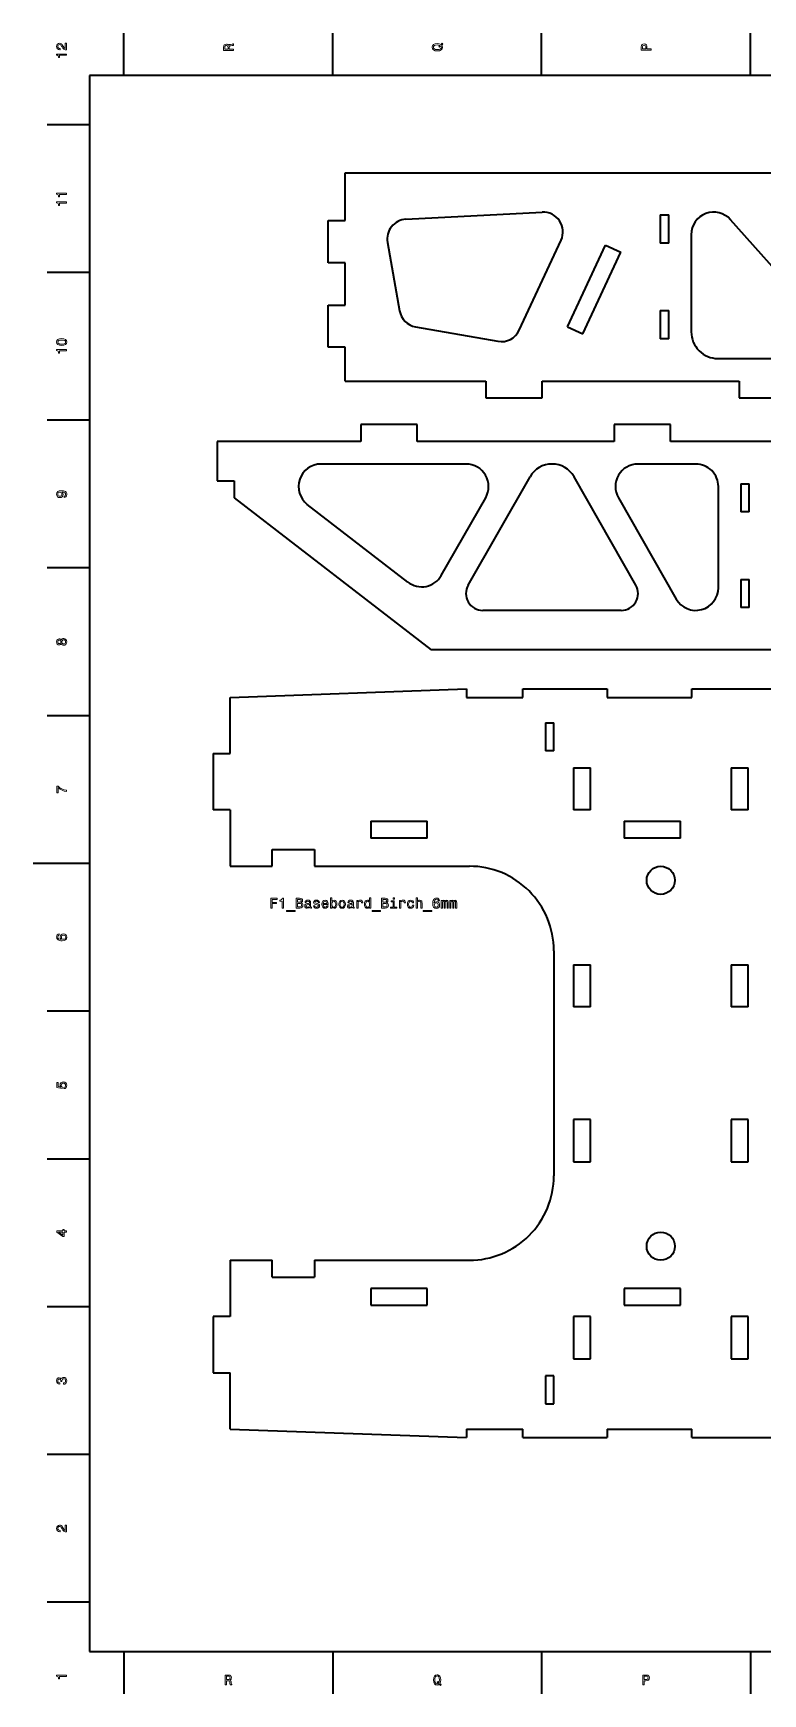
# Model space of a CAD drawing. Extents: x 0 to 1400, y 0 to 600.
# Drawn here: x 0 to 259, y 5 to 595 of the extents above; entities that cross this region are included whole.
import ezdxf

# ---------------------------------------------------------------- set-up
doc = ezdxf.new("R2010")
doc.units = 0

msp = doc.modelspace()

# ---------------------------------------------------------------- linework, layer by layer
at = {"color": 7, "lineweight": 35}
for p, q in [((32.200001, 580), (32.200001, 595)), ((106.400002, 580), (106.400002, 595)), ((180.600006, 580), (180.600006, 595)), ((254.800003, 580), (254.800003, 595)), ((1380, 580), (20, 580)), ((20, 580), (20, 20)), ((20, 562.5), (5, 562.5)), ((110.770271, 545.422302), (515.770264, 545.422302)), ((110.770271, 528.422302), (110.770271, 545.422302)), ((132.403915, 528.874084), (180.843903, 531.41272)), ((104.770271, 528.422302), (110.770271, 528.422302)), ((104.770271, 513.422302), (104.770271, 528.422302)), ((222.770264, 530.422302), (225.770264, 530.422302)), ((222.770264, 530.422302), (222.770264, 520.422302)), ((225.770264, 520.422302), (225.770264, 530.422302)), ((282.671692, 489.406006), (247.752472, 528.733887)), ((125.876617, 520.668152), (130.162582, 496.361176)), ((172.632568, 489.463989), (187.554413, 521.463989)), ((189.771133, 490.724701), (203.294922, 519.726562)), ((203.294922, 519.726562), (208.732758, 517.190857)), ((225.770264, 520.422302), (222.770264, 520.422302)), ((233.770264, 523.422302), (233.770264, 488.922302)), ((110.770271, 513.422302), (104.770271, 513.422302)), ((110.770271, 498.422302), (110.770271, 513.422302)), ((195.208984, 488.188995), (208.732758, 517.190857)), ((20, 510), (5, 510)), ((104.770271, 498.422302), (110.770271, 498.422302)), ((104.770271, 483.422302), (104.770271, 498.422302)), ((222.770264, 496.422302), (225.770264, 496.422302)), ((222.770264, 496.422302), (222.770264, 486.422302)), ((225.770264, 486.422302), (225.770264, 496.422302)), ((135.840698, 490.683075), (165.072876, 485.528656)), ((189.771133, 490.724701), (195.208984, 488.188995)), ((225.770264, 486.422302), (222.770264, 486.422302)), ((110.770271, 483.422302), (104.770271, 483.422302)), ((110.770271, 471.422302), (110.770271, 483.422302)), ((243.270264, 479.422302), (278.185028, 479.422302)), ((110.770271, 471.422302), (160.770264, 471.422302)), ((160.770264, 471.422302), (160.770264, 465.422302)), ((180.770264, 465.422302), (180.770264, 471.422302)), ((180.770264, 471.422302), (250.770264, 471.422302)), ((250.770264, 471.422302), (250.770264, 465.422302)), ((160.770264, 465.422302), (180.770264, 465.422302)), ((250.770264, 465.422302), (270.770264, 465.422302)), ((20, 457.5), (5, 457.5)), ((136.406372, 455.928772), (116.406372, 455.928772)), ((116.406372, 455.928772), (116.406372, 449.928772)), ((136.406372, 449.928772), (136.406372, 455.928772)), ((226.406372, 455.928772), (206.406372, 455.928772)), ((206.406372, 455.928772), (206.406372, 449.928772)), ((226.406372, 449.928772), (226.406372, 455.928772)), ((116.406372, 449.928772), (65.406372, 449.928772)), ((65.406372, 449.928772), (65.406372, 435.928772)), ((206.406372, 449.928772), (136.406372, 449.928772)), ((296.406372, 449.928772), (226.406372, 449.928772)), ((153.802307, 441.928772), (102.239319, 441.928772)), ((154.528076, 398.904358), (176.509033, 437.392181)), ((214.120483, 398.904358), (192.139526, 437.392181)), ((235.406372, 441.928772), (214.846252, 441.928772)), ((65.406372, 435.928772), (71.406372, 435.928772)), ((71.406372, 435.928772), (71.406372, 429.928772)), ((243.406372, 397.928772), (243.406372, 433.928772)), ((251.406372, 434.928772), (251.406372, 424.928772)), ((251.406372, 434.928772), (254.406372, 434.928772)), ((254.406372, 424.928772), (254.406372, 434.928772)), ((71.406372, 429.928772), (141.406372, 375.928772)), ((133.14624, 399.982483), (97.352905, 427.594513)), ((144.979553, 402.349274), (160.749207, 429.961304)), ((207.899353, 429.961304), (228.459503, 393.961304)), ((254.406372, 424.928772), (251.406372, 424.928772)), ((20, 405), (5, 405)), ((251.406372, 400.928772), (251.406372, 390.928772)), ((251.406372, 400.928772), (254.406372, 400.928772)), ((254.406372, 390.928772), (254.406372, 400.928772)), ((208.910309, 389.928772), (159.738251, 389.928772)), ((254.406372, 390.928772), (251.406372, 390.928772)), ((546.406372, 375.928772), (141.406372, 375.928772)), ((69.951096, 359.027924), (153.951096, 362.027924)), ((153.951096, 362.027924), (153.951096, 359.027924)), ((173.951096, 362.027924), (203.951096, 362.027924)), ((173.951096, 359.027924), (173.951096, 362.027924)), ((203.951096, 362.027924), (203.951096, 359.027924)), ((233.951096, 362.027924), (263.951111, 362.027924)), ((233.951096, 359.027924), (233.951096, 362.027924)), ((69.951096, 339.027924), (69.951096, 359.027924)), ((153.951096, 359.027924), (173.951096, 359.027924)), ((203.951096, 359.027924), (233.951096, 359.027924)), ((20, 352.5), (5, 352.5)), ((181.951096, 350.027924), (184.951096, 350.027924)), ((181.951096, 350.027924), (181.951096, 340.027924)), ((184.951096, 340.027924), (184.951096, 350.027924)), ((63.951099, 339.027924), (63.951099, 319.027924)), ((63.951099, 339.027924), (69.951096, 339.027924)), ((184.951096, 340.027924), (181.951096, 340.027924)), ((191.951096, 334.027924), (197.951096, 334.027924)), ((191.951096, 334.027924), (191.951096, 319.027924)), ((197.951096, 319.027924), (197.951096, 334.027924)), ((247.951096, 334.027924), (253.951096, 334.027924)), ((247.951096, 334.027924), (247.951096, 319.027924)), ((253.951096, 319.027924), (253.951096, 334.027924)), ((69.951096, 319.027924), (63.951099, 319.027924)), ((69.951096, 319.027924), (69.951096, 299.027924)), ((197.951096, 319.027924), (191.951096, 319.027924)), ((253.951096, 319.027924), (247.951096, 319.027924)), ((119.951096, 315.027924), (139.951096, 315.027924)), ((119.951096, 315.027924), (119.951096, 309.027924)), ((139.951096, 309.027924), (139.951096, 315.027924)), ((209.951096, 315.027924), (229.951096, 315.027924)), ((209.951096, 315.027924), (209.951096, 309.027924)), ((229.951096, 309.027924), (229.951096, 315.027924)), ((139.951096, 309.027924), (119.951096, 309.027924)), ((229.951096, 309.027924), (209.951096, 309.027924)), ((84.951096, 299.027924), (84.951096, 305.027924)), ((84.951096, 305.027924), (99.951096, 305.027924)), ((99.951096, 305.027924), (99.951096, 299.027924)), ((20, 300), (0, 300)), ((69.951096, 299.027924), (84.951096, 299.027924)), ((99.951096, 299.027924), (154.951096, 299.027924)), ((184.951096, 269.027924), (184.951096, 189.027924)), ((191.951096, 264.027924), (197.951096, 264.027924)), ((191.951096, 264.027924), (191.951096, 249.027924)), ((197.951096, 249.027924), (197.951096, 264.027924)), ((247.951096, 264.027924), (253.951096, 264.027924)), ((247.951096, 264.027924), (247.951096, 249.027924)), ((253.951096, 249.027924), (253.951096, 264.027924)), ((197.951096, 249.027924), (191.951096, 249.027924)), ((253.951096, 249.027924), (247.951096, 249.027924)), ((20, 247.5), (5, 247.5)), ((191.951096, 209.027924), (191.951096, 194.027924)), ((197.951096, 209.027924), (191.951096, 209.027924)), ((197.951096, 194.027924), (197.951096, 209.027924)), ((247.951096, 209.027924), (247.951096, 194.027924)), ((253.951096, 209.027924), (247.951096, 209.027924)), ((253.951096, 194.027924), (253.951096, 209.027924)), ((20, 195), (5, 195)), ((191.951096, 194.027924), (197.951096, 194.027924)), ((247.951096, 194.027924), (253.951096, 194.027924)), ((69.951096, 159.027924), (84.951096, 159.027924)), ((69.951096, 159.027924), (69.951096, 139.027924)), ((84.951096, 153.027924), (84.951096, 159.027924)), ((99.951096, 159.027924), (154.951096, 159.027924)), ((99.951096, 159.027924), (99.951096, 153.027924)), ((84.951096, 153.027924), (99.951096, 153.027924)), ((119.951096, 149.027924), (119.951096, 143.027924)), ((139.951096, 149.027924), (119.951096, 149.027924)), ((139.951096, 143.027924), (139.951096, 149.027924)), ((209.951096, 149.027924), (209.951096, 143.027924)), ((229.951096, 149.027924), (209.951096, 149.027924)), ((229.951096, 143.027924), (229.951096, 149.027924)), ((20, 142.5), (5, 142.5)), ((119.951096, 143.027924), (139.951096, 143.027924)), ((209.951096, 143.027924), (229.951096, 143.027924)), ((69.951096, 139.027924), (63.951099, 139.027924)), ((63.951099, 139.027924), (63.951099, 119.027924)), ((191.951096, 139.027924), (191.951096, 124.027924)), ((197.951096, 139.027924), (191.951096, 139.027924)), ((197.951096, 124.027924), (197.951096, 139.027924)), ((247.951096, 139.027924), (247.951096, 124.027924)), ((253.951096, 139.027924), (247.951096, 139.027924)), ((253.951096, 124.027924), (253.951096, 139.027924)), ((191.951096, 124.027924), (197.951096, 124.027924)), ((247.951096, 124.027924), (253.951096, 124.027924)), ((63.951099, 119.027924), (69.951096, 119.027924)), ((69.951096, 99.027924), (69.951096, 119.027924)), ((181.951096, 118.027924), (181.951096, 108.027924)), ((184.951096, 118.027924), (181.951096, 118.027924)), ((184.951096, 108.027924), (184.951096, 118.027924)), ((181.951096, 108.027924), (184.951096, 108.027924)), ((69.951096, 99.027924), (153.951096, 96.027924)), ((153.951096, 99.027924), (153.951096, 96.027924)), ((153.951096, 99.027924), (173.951096, 99.027924)), ((173.951096, 96.027924), (173.951096, 99.027924)), ((173.951096, 96.027924), (203.951096, 96.027924)), ((203.951096, 99.027924), (203.951096, 96.027924)), ((203.951096, 99.027924), (233.951096, 99.027924)), ((233.951096, 96.027924), (233.951096, 99.027924)), ((233.951096, 96.027924), (263.951111, 96.027924)), ((20, 90), (5, 90)), ((20, 37.5), (5, 37.5)), ((20, 20), (1380, 20)), ((32.200001, 20), (32.200001, 5)), ((106.400002, 20), (106.400002, 5)), ((180.600006, 20), (180.600006, 5)), ((254.800003, 20), (254.800003, 5))]:
    msp.add_line(p, q, dxfattribs=at)
at = {"color": 7, "lineweight": 13}
for points in [[(11.833213, 589.037476), (11.833213, 591.443115), (11.399495, 591.443115), (11.399495, 589.541809), (11.162464, 589.647705), (10.965778, 589.829285), (10.607709, 590.389038), (10.456412, 590.686584), (10.239553, 591.01947), (9.987391, 591.25647), (9.689841, 591.392639), (9.351945, 591.443115), (8.928314, 591.357361), (8.595461, 591.1203), (8.383645, 590.757202), (8.307997, 590.288208), (8.393732, 589.804077), (8.630764, 589.435913), (9.009006, 589.198853), (9.508286, 589.118164), (9.57889, 589.118164), (9.57889, 589.577087), (9.538545, 589.577087), (9.195605, 589.622498), (8.943443, 589.758667), (8.782061, 589.975525), (8.726585, 590.263), (8.777018, 590.555481), (8.903098, 590.772339), (9.099784, 590.913574), (9.346902, 590.963989), (9.57889, 590.928711), (9.775576, 590.832886), (9.947046, 590.671509), (10.098343, 590.449585), (10.259726, 590.152039), (10.572406, 589.657776), (10.905259, 589.309814), (11.308718, 589.103027), (11.818084, 589.037476)], [(71.133217, 588.875366), (71.133217, 589.34436), (69.655548, 589.34436), (69.655548, 589.823486), (69.670685, 590.176514), (69.741287, 590.398438), (69.907715, 590.51947), (70.205261, 590.569885), (70.659157, 590.595093), (70.956703, 590.625366), (71.133217, 590.685913), (71.133217, 591.215454), (71.037399, 591.215454), (70.896187, 591.099426), (70.633934, 591.059082), (70.069099, 591.023804), (69.650505, 590.938049), (69.519386, 590.822083), (69.423561, 590.640503), (69.297485, 590.842224), (69.120972, 590.983459), (68.899063, 591.074219), (68.631775, 591.104492), (68.208145, 591.033875), (67.890419, 590.832153), (67.698776, 590.499268), (67.633217, 590.04541), (67.633217, 588.875366)], [(68.06189, 589.914246), (68.092148, 590.221924), (68.187973, 590.438782), (68.364487, 590.574951), (68.641861, 590.6203), (68.934372, 590.569885), (69.110886, 590.433716), (69.20166, 590.201721), (69.226875, 589.884033), (69.226875, 589.34436), (68.06189, 589.34436)], [(145.116348, 590.781677), (145.514755, 591.164978), (145.247467, 591.432312), (144.823837, 591.018738), (144.248917, 591.23053), (143.583206, 591.296143), (142.801498, 591.200317), (142.48378, 591.089355), (142.221527, 590.943115), (141.863464, 590.529541), (141.77269, 590.277405), (141.737381, 590), (141.863464, 589.465454), (142.216492, 589.056946), (142.796463, 588.794678), (143.583206, 588.703918), (144.369949, 588.794678), (144.949921, 589.05188), (145.307983, 589.460388), (145.429031, 590), (145.348343, 590.438782)], [(144.793579, 590.463989), (144.954971, 590.247131), (145.005402, 590), (144.914612, 589.67218), (144.642288, 589.414978), (144.198486, 589.24353), (143.583206, 589.188049), (142.972977, 589.24353), (142.524124, 589.409973), (142.251801, 589.667175), (142.155975, 590), (142.251801, 590.32782), (142.529175, 590.585022), (142.978012, 590.751465), (143.583206, 590.811951), (144.107697, 590.766602), (144.465775, 590.670776), (144.122833, 590.342957), (144.380035, 590.070618)], [(219.533203, 588.935913), (219.533203, 589.399841), (218.055542, 589.399841), (218.055542, 589.914246), (218.030319, 590.433716), (217.853806, 590.84729), (217.510864, 591.114563), (217.041855, 591.205322), (216.608124, 591.134705), (216.290405, 590.932983), (216.09877, 590.600159), (216.033203, 590.14624), (216.033203, 588.935913)], [(216.461884, 590.020203), (216.492142, 590.322754), (216.587952, 590.544678), (216.764465, 590.675781), (217.041855, 590.721191), (217.334351, 590.670776), (217.510864, 590.534607), (217.601654, 590.302612), (217.626862, 589.984863), (217.626862, 589.399841), (216.461884, 589.399841)], [(11.833213, 587.141235), (11.833213, 587.600159), (8.307997, 587.600159), (8.307997, 587.257202), (8.615633, 587.166443), (8.822406, 586.984863), (8.943443, 586.70752), (8.983789, 586.324219), (9.341858, 586.324219), (9.341858, 587.141235)], [(11.833213, 537.677246), (11.833213, 538.136169), (8.307997, 538.136169), (8.307997, 537.793213), (8.615634, 537.702454), (8.822406, 537.520935), (8.943443, 537.24353), (8.983789, 536.860229), (9.341859, 536.860229), (9.341859, 537.677246)], [(11.833213, 534.641235), (11.833213, 535.100159), (8.307997, 535.100159), (8.307997, 534.757202), (8.615633, 534.666443), (8.822406, 534.484863), (8.943443, 534.20752), (8.983789, 533.824219), (9.341858, 533.824219), (9.341858, 534.641235)], [(10.123559, 484.052612), (10.915345, 484.128265), (11.480187, 484.365295), (11.823127, 484.74353), (11.934077, 485.268036), (11.823127, 485.787476), (11.480187, 486.16571), (10.915346, 486.397705), (10.123559, 486.478394), (9.336815, 486.397705), (9.024136, 486.30188), (8.766931, 486.16571), (8.423991, 485.787476), (8.307997, 485.268036), (8.423991, 484.74353), (8.771974, 484.365295), (9.336815, 484.128265)], [(10.123559, 484.536743), (9.513329, 484.577087), (9.074568, 484.703186), (8.817363, 484.930115), (8.726585, 485.268036), (8.817363, 485.600891), (9.074568, 485.82782), (9.513329, 485.953918), (10.123559, 485.994263), (10.738832, 485.953918), (11.177593, 485.82782), (11.434798, 485.600891), (11.520533, 485.268036), (11.434798, 484.930115), (11.177593, 484.703186), (10.738832, 484.577087)], [(11.833213, 482.141235), (11.833213, 482.600159), (8.307997, 482.600159), (8.307997, 482.257202), (8.615633, 482.166443), (8.822406, 481.984894), (8.943443, 481.70752), (8.983789, 481.324219), (9.341858, 481.324219), (9.341858, 482.141235)], [(10.965777, 430.039642), (11.364193, 430.115265), (11.671829, 430.332153), (11.863472, 430.675079), (11.934077, 431.128967), (11.898775, 431.426514), (11.807997, 431.693817), (11.651657, 431.920746), (11.429754, 432.112396), (11.152377, 432.263702), (10.809438, 432.374634), (10.416066, 432.440216), (9.962175, 432.465424), (9.251081, 432.3797), (8.731628, 432.132568), (8.418947, 431.739197), (8.307997, 431.199585), (8.398775, 430.705353), (8.64085, 430.332153), (9.014049, 430.090057), (9.483068, 430.009369), (9.967218, 430.090057), (10.335374, 430.327087), (10.567363, 430.680115), (10.643011, 431.128967), (10.54719, 431.603027), (10.254683, 431.96109), (10.814481, 431.880402), (11.212896, 431.719025), (11.449927, 431.471893), (11.525576, 431.134003), (11.490273, 430.871765), (11.379322, 430.680115), (11.202809, 430.554047), (10.965777, 430.503601)], [(9.478025, 430.498566), (9.165345, 430.549011), (8.918227, 430.690216), (8.761887, 430.912109), (8.706411, 431.199585), (8.761887, 431.497131), (8.918227, 431.72406), (9.160302, 431.865265), (9.472982, 431.920746), (9.790706, 431.865265), (10.027738, 431.72406), (10.173991, 431.492096), (10.224423, 431.184448), (10.173991, 430.907074), (10.027738, 430.690216), (9.795749, 430.549011)], [(9.947045, 378.124634), (10.088256, 377.867432), (10.284942, 377.690918), (10.532061, 377.579987), (10.829611, 377.544678), (11.278458, 377.625366), (11.626441, 377.857361), (11.848343, 378.235596), (11.934077, 378.75), (11.848343, 379.259369), (11.626441, 379.637604), (11.278458, 379.869598), (10.829611, 379.955322), (10.532061, 379.914978), (10.284942, 379.809082), (10.088256, 379.627533), (9.947046, 379.375366), (9.826008, 379.577087), (9.659582, 379.718292), (9.457852, 379.804047), (9.210734, 379.83429), (8.852665, 379.753601), (8.565201, 379.541779), (8.378602, 379.198853), (8.307997, 378.75), (8.378602, 378.296112), (8.565201, 377.953186), (8.852665, 377.736328), (9.210734, 377.660675), (9.457852, 377.685883), (9.659582, 377.771606)], [(9.251081, 378.139771), (9.029179, 378.180115), (8.857708, 378.301147), (8.751801, 378.492798), (8.711454, 378.75), (8.751801, 379.002167), (8.857708, 379.193817), (9.029179, 379.31485), (9.251081, 379.360229), (9.478025, 379.31485), (9.654538, 379.193817), (9.770533, 379.002167), (9.805836, 378.75), (9.76549, 378.492798), (9.654538, 378.301147), (9.478025, 378.180115)], [(10.819524, 378.028839), (10.552233, 378.074219), (10.350504, 378.220459), (10.21938, 378.447418), (10.173991, 378.75), (10.21938, 379.047546), (10.350504, 379.274506), (10.552233, 379.420746), (10.819524, 379.471191), (11.106988, 379.420746), (11.323847, 379.274506), (11.465057, 379.047546), (11.510447, 378.75), (11.465057, 378.447418), (11.323847, 378.220459), (11.106988, 378.074219)], [(11.833213, 325.549011), (11.833213, 326.05835), (11.001081, 326.224792), (10.224423, 326.517303), (9.503242, 326.930847), (8.82745, 327.470459), (8.408861, 327.470459), (8.408861, 325.069885), (8.867795, 325.069885), (8.867795, 326.986328), (9.548631, 326.431549), (10.259726, 326.01297), (11.01621, 325.720459)], [(84.435242, 284.171295), (84.904266, 284.171295), (84.904266, 285.78009), (86.376884, 285.78009), (86.376884, 286.198669), (84.904266, 286.198669), (84.904266, 287.24765), (86.714783, 287.24765), (86.714783, 287.671295), (84.435242, 287.671295)], [(88.414352, 284.171295), (88.873283, 284.171295), (88.873283, 287.696503), (88.53035, 287.696503), (88.439568, 287.388885), (88.258011, 287.182098), (87.980637, 287.061066), (87.597351, 287.020721), (87.597351, 286.662659), (88.414352, 286.662659)], [(90.02314, 283.334106), (90.02314, 282.981079), (93.059166, 282.981079), (93.059166, 283.334106)], [(95.207581, 286.0625), (95.560608, 286.355011), (95.651382, 286.551697), (95.681641, 286.793762), (95.616081, 287.172028), (95.419395, 287.444336), (95.101669, 287.610779), (94.657867, 287.671295), (93.412193, 287.671295), (93.412193, 284.171295), (94.72847, 284.171295), (95.197495, 284.241913), (95.545479, 284.448669), (95.762337, 284.776489), (95.837982, 285.220276), (95.792595, 285.517822), (95.671555, 285.764954), (95.474869, 285.946503)], [(94.56205, 286.218842), (93.876167, 286.218842), (93.876167, 287.252716), (94.602394, 287.252716), (94.874725, 287.222443), (95.066368, 287.131683), (95.182365, 286.975342), (95.22271, 286.743347), (95.177322, 286.511353), (95.056282, 286.349976), (94.84951, 286.249115)], [(94.672997, 284.589874), (93.876167, 284.589874), (93.876167, 285.795227), (94.627609, 285.795227), (94.945335, 285.759918), (95.172279, 285.653992), (95.308441, 285.472443), (95.353836, 285.210205), (95.308441, 284.932831), (95.182365, 284.74118), (94.970551, 284.625183)], [(98.17804, 284.524323), (98.17804, 284.509186), (98.203255, 284.337708), (98.278908, 284.216675), (98.596626, 284.12085), (98.84375, 284.161194), (98.84375, 284.50415), (98.737839, 284.489014), (98.596626, 284.554565), (98.571411, 284.756317), (98.571411, 286.158325), (98.510895, 286.516388), (98.334381, 286.768555), (98.026749, 286.919861), (97.593025, 286.975342), (97.169395, 286.914825), (96.856712, 286.743347), (96.660027, 286.476044), (96.594467, 286.123016), (96.594467, 286.092773), (96.992882, 286.092773), (97.028183, 286.304565), (97.139137, 286.455872), (97.320694, 286.546661), (97.577896, 286.58197), (97.825012, 286.556732), (98.001526, 286.481079), (98.107437, 286.349976), (98.142738, 286.168427), (98.122566, 285.956604), (98.04187, 285.850677), (97.840149, 285.800262), (97.461899, 285.759918), (97.028183, 285.669128), (96.720551, 285.507751), (96.538994, 285.255585), (96.483521, 284.882385), (96.533951, 284.54953), (96.690292, 284.302429), (96.942451, 284.146088), (97.290436, 284.090607), (97.759453, 284.196503)], [(98.127609, 285.119415), (98.067093, 284.857178), (97.905708, 284.655457), (97.663635, 284.524323), (97.366081, 284.478943), (97.174438, 284.50415), (97.038269, 284.584839), (96.952538, 284.726044), (96.927322, 284.922729), (96.947495, 285.099243), (97.028183, 285.225342), (97.350952, 285.366547), (97.759453, 285.427063), (98.127609, 285.548096)], [(100.931641, 285.749817), (100.502968, 285.850677), (100.185242, 285.966675), (100.079338, 286.203705), (100.109596, 286.370148), (100.215508, 286.49118), (100.386978, 286.566833), (100.634094, 286.597076), (100.871124, 286.566833), (101.057724, 286.476044), (101.178764, 286.339874), (101.229195, 286.158325), (101.66291, 286.158325), (101.66291, 286.168427), (101.587265, 286.496216), (101.380493, 286.753418), (101.057724, 286.914825), (100.634094, 286.975342), (100.205421, 286.914825), (99.892738, 286.748383), (99.696053, 286.501251), (99.635536, 286.188599), (99.680923, 285.885986), (99.822136, 285.674164), (100.054123, 285.522888), (100.392014, 285.416962), (100.886253, 285.295929), (101.18885, 285.169861), (101.269539, 285.069), (101.299797, 284.917694), (101.25441, 284.731079), (101.133377, 284.589874), (100.936691, 284.499115), (100.674438, 284.468842), (100.397064, 284.499115), (100.195328, 284.605011), (100.059166, 284.776489), (100.003693, 285.013519), (99.575012, 285.013519), (99.645622, 284.610046), (99.852394, 284.317535), (100.180206, 284.141022), (100.634094, 284.07547), (101.108154, 284.141022), (101.456139, 284.317535), (101.667953, 284.599976), (101.743607, 284.96814), (101.688126, 285.285858), (101.531784, 285.502716), (101.274582, 285.643921)], [(103.029625, 285.39679), (104.80484, 285.39679), (104.809883, 285.603577), (104.729195, 286.183533), (104.507294, 286.617249), (104.154266, 286.879517), (103.685242, 286.975342), (103.226311, 286.874451), (102.873291, 286.592041), (102.646339, 286.133118), (102.565651, 285.527924), (102.641296, 284.907593), (102.86824, 284.453705), (103.216225, 284.171295), (103.67012, 284.07547), (104.063492, 284.141022), (104.386253, 284.3125), (104.623291, 284.584839), (104.759453, 284.947937), (104.320694, 284.947937), (104.229919, 284.746216), (104.098793, 284.59494), (103.725594, 284.473877), (103.438126, 284.529358), (103.221268, 284.705872), (103.080063, 284.993347), (103.029625, 285.381683)], [(103.029625, 285.769989), (103.085098, 286.117981), (103.221268, 286.375183), (103.42804, 286.531525), (103.700378, 286.587006), (103.967667, 286.531525), (104.174438, 286.375183), (104.300522, 286.117981), (104.345909, 285.769989)], [(106.095909, 284.589874), (106.423721, 284.201569), (106.872566, 284.07547), (107.296196, 284.171295), (107.634094, 284.458771), (107.845909, 284.917694), (107.926605, 285.527924), (107.845909, 286.138153), (107.629051, 286.592041), (107.296196, 286.874451), (106.872566, 286.975342), (106.428764, 286.844208), (106.247208, 286.682831), (106.095909, 286.465973), (106.095909, 287.792328), (105.652107, 287.792328), (105.652107, 284.171295), (106.095909, 284.171295)], [(107.47271, 285.527924), (107.422279, 285.074036), (107.28611, 284.74118), (107.069252, 284.539459), (106.796921, 284.473877), (106.499367, 284.539459), (106.282509, 284.74118), (106.146339, 285.069), (106.100952, 285.527924), (106.146339, 285.981812), (106.282509, 286.309631), (106.499367, 286.506317), (106.796921, 286.576904), (107.069252, 286.506317), (107.28611, 286.304565), (107.422279, 285.976776)], [(108.582222, 285.522888), (108.66291, 284.907593), (108.894897, 284.453705), (109.263054, 284.171295), (109.757294, 284.07547), (110.246483, 284.171295), (110.614639, 284.448669), (110.846634, 284.902557), (110.932365, 285.522888), (110.846634, 286.138153), (110.614639, 286.597076), (110.246483, 286.874451), (109.757294, 286.975342), (109.263054, 286.874451), (108.894897, 286.592041), (108.66291, 286.138153)], [(109.03611, 285.527924), (109.081497, 285.981812), (109.22271, 286.309631), (109.449654, 286.511353), (109.757294, 286.58197), (110.059883, 286.511353), (110.286835, 286.314667), (110.42804, 285.981812), (110.47847, 285.527924), (110.42804, 285.069), (110.286835, 284.736145), (110.059883, 284.534393), (109.757294, 284.468842), (109.449654, 284.534393), (109.22271, 284.736145), (109.081497, 285.069)], [(113.358154, 284.524323), (113.358154, 284.509186), (113.383369, 284.337708), (113.459023, 284.216675), (113.776749, 284.12085), (114.023865, 284.161194), (114.023865, 284.50415), (113.917953, 284.489014), (113.776749, 284.554565), (113.751526, 284.756317), (113.751526, 286.158325), (113.69101, 286.516388), (113.514496, 286.768555), (113.206863, 286.919861), (112.77314, 286.975342), (112.34951, 286.914825), (112.036835, 286.743347), (111.840149, 286.476044), (111.774582, 286.123016), (111.774582, 286.092773), (112.172997, 286.092773), (112.208298, 286.304565), (112.319252, 286.455872), (112.500809, 286.546661), (112.758011, 286.58197), (113.005127, 286.556732), (113.181641, 286.481079), (113.287552, 286.349976), (113.322853, 286.168427), (113.302681, 285.956604), (113.221985, 285.850677), (113.020264, 285.800262), (112.642014, 285.759918), (112.208298, 285.669128), (111.900665, 285.507751), (111.719109, 285.255585), (111.663635, 284.882385), (111.714066, 284.54953), (111.870407, 284.302429), (112.122566, 284.146088), (112.470551, 284.090607), (112.939568, 284.196503)], [(113.307724, 285.119415), (113.247208, 284.857178), (113.085823, 284.655457), (112.84375, 284.524323), (112.546196, 284.478943), (112.354553, 284.50415), (112.218384, 284.584839), (112.132652, 284.726044), (112.107437, 284.922729), (112.127609, 285.099243), (112.208298, 285.225342), (112.531067, 285.366547), (112.939568, 285.427063), (113.307724, 285.548096)], [(114.951813, 284.171295), (115.395615, 284.171295), (115.395615, 285.719574), (115.44101, 286.092773), (115.577179, 286.360046), (115.79908, 286.521454), (116.096626, 286.576904), (116.318527, 286.541626), (116.484955, 286.440735), (116.585815, 286.269287), (116.621124, 286.037292), (117.069969, 286.037292), (117.009453, 286.445801), (116.843025, 286.738312), (116.565643, 286.914825), (116.187408, 286.975342), (115.930199, 286.934998), (115.708298, 286.834106), (115.511612, 286.662659), (115.35527, 286.430664), (115.35527, 286.879517), (114.951813, 286.879517)], [(119.485672, 284.589874), (119.485672, 284.171295), (119.929482, 284.171295), (119.929482, 287.792328), (119.490723, 287.792328), (119.490723, 286.465973), (119.152824, 286.849243), (118.946045, 286.940033), (118.709015, 286.975342), (118.28035, 286.874451), (117.947495, 286.592041), (117.730637, 286.138153), (117.654984, 285.527924), (117.730637, 284.917694), (117.947495, 284.458771), (118.28035, 284.171295), (118.709015, 284.07547), (118.946045, 284.110779), (119.157867, 284.201569)], [(118.784668, 286.576904), (119.077179, 286.506317), (119.299072, 286.309631), (119.430199, 285.981812), (119.480637, 285.527924), (119.430199, 285.069), (119.299072, 284.74118), (119.077179, 284.539459), (118.784668, 284.473877), (118.507294, 284.539459), (118.295471, 284.74118), (118.154266, 285.074036), (118.108871, 285.527924), (118.154266, 285.976776), (118.295471, 286.304565), (118.507294, 286.506317)], [(120.383369, 283.334106), (120.383369, 282.981079), (123.419388, 282.981079), (123.419388, 283.334106)], [(125.56781, 286.0625), (125.920837, 286.355011), (126.011612, 286.551697), (126.04187, 286.793762), (125.976303, 287.172028), (125.779617, 287.444336), (125.461899, 287.610779), (125.018097, 287.671295), (123.772415, 287.671295), (123.772415, 284.171295), (125.088699, 284.171295), (125.557724, 284.241913), (125.905701, 284.448669), (126.122559, 284.776489), (126.198212, 285.220276), (126.152817, 285.517822), (126.031784, 285.764954), (125.835098, 285.946503)], [(124.922272, 286.218842), (124.236389, 286.218842), (124.236389, 287.252716), (124.962616, 287.252716), (125.234955, 287.222443), (125.426598, 287.131683), (125.542587, 286.975342), (125.582932, 286.743347), (125.537552, 286.511353), (125.416512, 286.349976), (125.209732, 286.249115)], [(125.033226, 284.589874), (124.236389, 284.589874), (124.236389, 285.795227), (124.987839, 285.795227), (125.305557, 285.759918), (125.532501, 285.653992), (125.668671, 285.472443), (125.714066, 285.210205), (125.668671, 284.932831), (125.542587, 284.74118), (125.33078, 284.625183)], [(128.286102, 284.544495), (128.286102, 286.788727), (127.146332, 286.788727), (127.146332, 286.410492), (127.8423, 286.410492), (127.8423, 284.544495), (126.934525, 284.544495), (126.934525, 284.171295), (129.203979, 284.171295), (129.203979, 284.544495)], [(128.301239, 287.792328), (127.832214, 287.792328), (127.832214, 287.288025), (128.301239, 287.288025)], [(130.131927, 284.171295), (130.575729, 284.171295), (130.575729, 285.719574), (130.621124, 286.092773), (130.757294, 286.360046), (130.979187, 286.521454), (131.276733, 286.576904), (131.498642, 286.541626), (131.66507, 286.440735), (131.76593, 286.269287), (131.801239, 286.037292), (132.250076, 286.037292), (132.18956, 286.445801), (132.023132, 286.738312), (131.745758, 286.914825), (131.367523, 286.975342), (131.110321, 286.934998), (130.888412, 286.834106), (130.691727, 286.662659), (130.535385, 286.430664), (130.535385, 286.879517), (130.131927, 286.879517)], [(134.726303, 285.981812), (135.16507, 285.981812), (135.07428, 286.385284), (134.857422, 286.703003), (134.519531, 286.899689), (134.08078, 286.975342), (133.596619, 286.874451), (133.22847, 286.592041), (132.996475, 286.133118), (132.915787, 285.517822), (132.99144, 284.907593), (133.218384, 284.453705), (133.576447, 284.171295), (134.065643, 284.07547), (134.499359, 284.151123), (134.83725, 284.362946), (135.069244, 284.695801), (135.170105, 285.139587), (134.746475, 285.139587), (134.670837, 284.857178), (134.529617, 284.645355), (134.327896, 284.514221), (134.08078, 284.473877), (133.773132, 284.539459), (133.551239, 284.74118), (133.41507, 285.069), (133.369675, 285.532959), (133.41507, 285.986847), (133.556274, 286.314667), (133.783218, 286.516388), (134.08078, 286.587006), (134.343018, 286.541626), (134.539703, 286.425629), (134.670837, 286.233978)], [(136.037537, 284.171295), (136.481354, 284.171295), (136.481354, 285.734711), (136.526733, 286.092773), (136.672989, 286.355011), (136.899933, 286.516388), (137.20253, 286.576904), (137.444611, 286.526489), (137.595901, 286.39032), (137.671555, 286.163361), (137.696762, 285.860779), (137.696762, 284.171295), (138.140564, 284.171295), (138.140564, 285.951569), (138.120392, 286.309631), (138.029617, 286.607178), (137.732071, 286.879517), (137.268097, 286.975342), (137.01593, 286.940033), (136.799072, 286.844208), (136.617523, 286.692902), (136.481354, 286.486145), (136.481354, 287.792328), (136.037537, 287.792328)], [(138.599503, 283.334106), (138.599503, 282.981079), (141.635529, 282.981079), (141.635529, 283.334106)], [(144.363907, 286.72821), (144.268097, 287.136719), (144.046188, 287.439301), (143.703247, 287.630951), (143.259445, 287.696503), (142.961899, 287.661194), (142.704681, 287.565399), (142.477753, 287.409058), (142.286102, 287.187134), (142.134796, 286.90976), (142.023849, 286.571869), (141.953247, 286.173462), (141.933075, 285.724609), (142.013763, 285.008484), (142.26088, 284.489014), (142.659302, 284.176331), (143.203964, 284.070435), (143.693161, 284.161194), (144.06636, 284.398254), (144.308441, 284.771454), (144.394165, 285.245514), (144.308441, 285.724609), (144.076447, 286.092773), (143.718384, 286.324768), (143.274567, 286.405457), (142.795471, 286.304565), (142.437393, 286.01712), (142.513046, 286.571869), (142.674438, 286.970276), (142.921539, 287.207306), (143.264496, 287.288025), (143.516647, 287.24765), (143.708282, 287.141754), (143.834381, 286.96524), (143.899933, 286.72821)], [(143.904968, 285.240448), (143.849503, 284.922729), (143.708282, 284.680664), (143.481354, 284.519287), (143.198929, 284.468842), (142.901367, 284.519287), (142.674438, 284.675629), (142.528168, 284.917694), (142.482788, 285.235413), (142.533218, 285.548096), (142.674438, 285.785126), (142.906418, 285.936432), (143.219101, 285.991913), (143.491425, 285.936432), (143.708282, 285.790161), (143.849503, 285.553131)], [(144.969101, 284.171295), (145.377594, 284.171295), (145.377594, 285.981812), (145.402817, 286.25415), (145.478455, 286.450836), (145.594452, 286.566833), (145.745758, 286.612213), (145.866791, 286.571869), (145.947479, 286.471008), (145.987823, 286.29953), (146.00296, 286.072601), (146.00296, 284.171295), (146.386246, 284.171295), (146.386246, 285.981812), (146.411469, 286.249115), (146.487106, 286.445801), (146.608154, 286.566833), (146.759445, 286.612213), (146.880478, 286.571869), (146.961182, 286.471008), (147.011597, 286.072601), (147.011597, 284.171295), (147.420105, 284.171295), (147.420105, 286.042328), (147.394897, 286.430664), (147.314194, 286.72821), (147.152817, 286.90976), (146.890564, 286.975342), (146.582932, 286.874451), (146.345901, 286.58197), (146.159302, 286.869415), (145.846619, 286.975342), (145.559158, 286.874451), (145.362473, 286.592041), (145.362473, 286.879517), (144.969101, 286.879517)], [(148.005127, 284.171295), (148.41362, 284.171295), (148.41362, 285.981812), (148.438843, 286.25415), (148.514496, 286.450836), (148.630478, 286.566833), (148.781769, 286.612213), (148.902817, 286.571869), (148.983505, 286.471008), (149.023849, 286.29953), (149.038971, 286.072601), (149.038971, 284.171295), (149.422272, 284.171295), (149.422272, 285.981812), (149.447479, 286.249115), (149.523132, 286.445801), (149.644165, 286.566833), (149.795471, 286.612213), (149.916504, 286.571869), (149.997192, 286.471008), (150.047638, 286.072601), (150.047638, 284.171295), (150.456131, 284.171295), (150.456131, 286.042328), (150.430908, 286.430664), (150.35022, 286.72821), (150.188843, 286.90976), (149.92659, 286.975342), (149.618958, 286.874451), (149.381927, 286.58197), (149.195312, 286.869415), (148.882645, 286.975342), (148.595184, 286.874451), (148.398499, 286.592041), (148.398499, 286.879517), (148.005127, 286.879517)], [(9.276297, 274.960388), (8.867795, 274.864563), (8.565201, 274.64267), (8.373559, 274.299713), (8.307997, 273.855927), (8.3433, 273.55835), (8.43912, 273.301147), (8.595461, 273.074219), (8.817363, 272.882568), (9.09474, 272.731262), (9.432636, 272.620331), (9.831051, 272.549713), (10.279899, 272.529541), (10.996037, 272.610229), (11.51549, 272.857361), (11.82817, 273.255768), (11.934077, 273.800446), (11.8433, 274.289642), (11.606268, 274.662842), (11.233068, 274.904907), (10.759006, 274.990631), (10.279899, 274.904907), (9.911743, 274.672913), (9.679754, 274.31485), (9.599063, 273.871033), (9.699927, 273.391937), (9.987391, 273.033875), (9.432636, 273.109528), (9.034222, 273.270905), (8.79719, 273.518005), (8.716498, 273.860962), (8.756844, 274.113129), (8.862752, 274.304749), (9.039265, 274.430847), (9.276297, 274.496399)], [(10.764049, 274.501434), (11.081772, 274.445984), (11.323847, 274.304749), (11.48523, 274.07782), (11.535663, 273.79541), (11.48523, 273.497833), (11.32889, 273.270905), (11.086815, 273.124634), (10.769092, 273.079254), (10.456411, 273.1297), (10.21938, 273.270905), (10.068083, 273.502899), (10.012608, 273.815582), (10.068083, 274.087891), (10.214336, 274.304749), (10.451368, 274.445984)], [(10.920388, 219.999283), (11.333933, 220.110229), (11.6567, 220.357361), (11.858429, 220.720474), (11.934077, 221.184448), (11.8433, 221.693817), (11.596181, 222.092224), (11.202809, 222.344391), (10.698486, 222.440201), (10.229466, 222.354477), (9.861311, 222.112396), (9.624279, 221.734161), (9.538544, 221.244965), (9.599063, 220.866714), (9.76549, 220.574219), (8.822406, 220.715424), (8.822406, 222.248566), (8.408861, 222.248566), (8.408861, 220.377533), (10.264769, 220.100143), (10.264769, 220.503601), (10.027738, 220.796112), (9.942002, 221.169312), (9.997478, 221.492081), (10.158861, 221.739197), (10.405979, 221.895538), (10.723703, 221.951019), (11.041427, 221.895538), (11.288545, 221.734161), (11.444884, 221.487045), (11.50036, 221.169312), (11.465057, 220.902023), (11.349063, 220.695251), (11.167507, 220.543961), (10.920389, 220.468307)], [(11.833213, 169.02739), (11.833213, 169.481277), (10.965777, 169.481277), (10.965777, 169.98056), (10.56232, 169.98056), (10.56232, 169.481277), (8.408861, 169.481277), (8.408861, 169.022339), (10.521974, 167.489197), (10.965777, 167.489197), (10.965777, 169.02739)], [(10.56232, 167.912827), (8.993876, 169.02739), (10.56232, 169.02739)], [(10.733789, 114.979103), (10.769092, 114.979103), (11.253242, 115.059799), (11.616354, 115.296829), (11.848343, 115.670029), (11.934077, 116.164261), (11.848343, 116.688759), (11.626441, 117.08213), (11.273415, 117.33429), (10.819524, 117.425072), (10.521974, 117.384727), (10.279899, 117.273773), (10.0933, 117.092216), (9.957132, 116.850143), (9.684797, 117.177956), (9.251081, 117.293945), (8.857708, 117.2183), (8.560158, 117.001442), (8.373559, 116.648415), (8.307997, 116.164261), (8.388688, 115.710373), (8.61059, 115.362389), (8.963616, 115.135445), (9.432636, 115.059799), (9.467939, 115.059799), (9.467939, 115.508644), (9.145172, 115.548988), (8.913184, 115.680115), (8.771974, 115.89193), (8.721541, 116.189484), (8.761887, 116.451729), (8.867795, 116.643372), (9.039265, 116.759361), (9.271254, 116.804756), (9.518372, 116.759361), (9.684797, 116.638329), (9.785663, 116.426514), (9.815922, 116.139046), (9.810879, 115.94236), (10.209293, 115.94236), (10.199207, 116.189484), (10.244596, 116.507202), (10.365634, 116.744232), (10.56232, 116.885445), (10.819524, 116.935875), (11.112031, 116.880402), (11.32889, 116.734146), (11.465057, 116.502159), (11.510447, 116.194527), (11.460014, 115.876801), (11.308718, 115.644814), (11.066643, 115.498558), (10.733789, 115.443085)], [(11.833213, 62.519451), (11.833213, 64.925072), (11.399495, 64.925072), (11.399495, 63.023773), (11.162463, 63.129681), (10.965777, 63.311237), (10.607709, 63.871037), (10.456411, 64.168587), (10.239553, 64.501442), (9.987391, 64.738472), (9.689841, 64.874641), (9.351945, 64.925072), (8.928314, 64.839333), (8.595461, 64.602303), (8.383645, 64.239189), (8.307997, 63.770172), (8.393732, 63.286022), (8.630763, 62.917866), (9.009006, 62.680836), (9.508285, 62.600143), (9.57889, 62.600143), (9.57889, 63.059078), (9.538544, 63.059078), (9.195604, 63.104465), (8.943443, 63.240631), (8.782061, 63.457493), (8.726584, 63.744957), (8.777017, 64.03746), (8.903097, 64.254318), (9.099783, 64.395531), (9.346902, 64.445961), (9.57889, 64.41066), (9.775576, 64.314842), (9.947046, 64.153458), (10.098343, 63.931557), (10.259726, 63.634003), (10.572406, 63.139767), (10.905259, 62.791786), (11.308717, 62.585014), (11.818083, 62.519451)], [(11.833213, 11.159222), (11.833213, 11.618155), (8.307997, 11.618155), (8.307997, 11.275216), (8.615633, 11.184438), (8.822406, 11.002881), (8.943443, 10.725504), (8.983789, 10.342218), (9.341858, 10.342218), (9.341858, 11.159222)], [(68.175362, 8.166786), (68.644379, 8.166786), (68.644379, 9.644452), (69.123489, 9.644452), (69.476517, 9.629322), (69.698418, 9.558717), (69.81945, 9.39229), (69.869888, 9.09474), (69.895103, 8.64085), (69.925362, 8.343299), (69.985878, 8.166786), (70.515419, 8.166786), (70.515419, 8.262608), (70.399422, 8.403818), (70.359077, 8.666066), (70.323776, 9.230907), (70.238045, 9.649495), (70.122047, 9.780619), (69.940491, 9.87644), (70.14222, 10.002522), (70.283432, 10.179034), (70.374207, 10.400936), (70.404465, 10.668227), (70.333862, 11.091858), (70.132133, 11.409582), (69.799278, 11.601224), (69.34539, 11.666786), (68.175362, 11.666786)], [(69.214264, 11.238111), (69.521904, 11.207852), (69.738762, 11.112031), (69.874931, 10.935518), (69.920319, 10.65814), (69.869888, 10.365633), (69.733719, 10.18912), (69.501732, 10.098343), (69.184006, 10.073126), (68.644379, 10.073126), (68.644379, 11.238111)], [(144.281708, 8.383645), (144.664993, 7.98523), (144.932281, 8.252522), (144.518738, 8.676152), (144.73056, 9.251081), (144.796112, 9.916786), (144.700287, 10.698486), (144.58934, 11.01621), (144.443085, 11.278458), (144.029541, 11.636527), (143.77739, 11.727304), (143.5, 11.762608), (142.965424, 11.636527), (142.556915, 11.283501), (142.294678, 10.703529), (142.203903, 9.916786), (142.294678, 9.130043), (142.55188, 8.550072), (142.960388, 8.192002), (143.5, 8.070965), (143.938766, 8.151656)], [(143.963989, 8.706411), (143.747131, 8.545029), (143.5, 8.494596), (143.172195, 8.585374), (142.914993, 8.857708), (142.743515, 9.301513), (142.688049, 9.916786), (142.743515, 10.527017), (142.909943, 10.975864), (143.16716, 11.248199), (143.5, 11.34402), (143.82782, 11.248199), (144.085022, 10.970821), (144.25145, 10.521974), (144.311966, 9.916786), (144.266571, 9.39229), (144.170761, 9.034222), (143.842941, 9.377161), (143.570618, 9.119956)], [(216.63588, 8.166786), (217.099854, 8.166786), (217.099854, 9.644452), (217.614273, 9.644452), (218.133728, 9.669668), (218.547272, 9.846181), (218.81456, 10.18912), (218.905334, 10.65814), (218.834732, 11.091858), (218.632996, 11.409582), (218.30014, 11.601224), (217.846252, 11.666786), (216.63588, 11.666786)], [(217.720169, 11.238111), (218.022766, 11.207852), (218.244675, 11.112031), (218.375793, 10.935518), (218.421188, 10.65814), (218.370758, 10.365633), (218.234589, 10.18912), (218.002594, 10.098343), (217.684875, 10.073126), (217.099854, 10.073126), (217.099854, 11.238111)]]:
    msp.add_lwpolyline(points, close=True, dxfattribs=at)
at = {"color": 7, "lineweight": 35}
for centre in [(222.951096, 294.027924), (222.951096, 164.027924)]:
    msp.add_circle(centre, 5, dxfattribs=at)
for centre, radius, start, end in [((181.210266, 524.422302), 7, 335, 92.999999), ((241.770264, 523.422302), 8, 41.601842, 180.000005), ((132.770264, 521.883667), 7, 92.999999, 190.000007), ((137.056244, 497.576721), 7, 190.000007, 259.999999), ((166.288422, 492.422302), 7, 259.999999, 335), ((243.270264, 488.922302), 9.5, 179.999995, 269.999997), ((102.239319, 433.928772), 8, 90.000003, 232.352384), ((153.802307, 433.928772), 8, 330.268671, 90.000003), ((184.32428, 432.928772), 9, 29.731329, 150.26867), ((214.846252, 433.928772), 8, 90.000003, 209.73133), ((235.406372, 433.928772), 8, 0, 90.000003), ((138.032684, 406.316742), 8, 232.352384, 330.268671), ((159.738251, 395.928772), 6, 150.26867, 269.999997), ((208.910309, 395.928772), 6, 269.999997, 29.731329), ((235.406372, 397.928772), 8, 209.73133, 0), ((154.951096, 269.027924), 30, 0, 90.000003), ((154.951096, 189.027924), 30, 269.999997, 360)]:
    msp.add_arc(centre, radius, start, end, dxfattribs=at)

doc.saveas('drawing.dxf')
